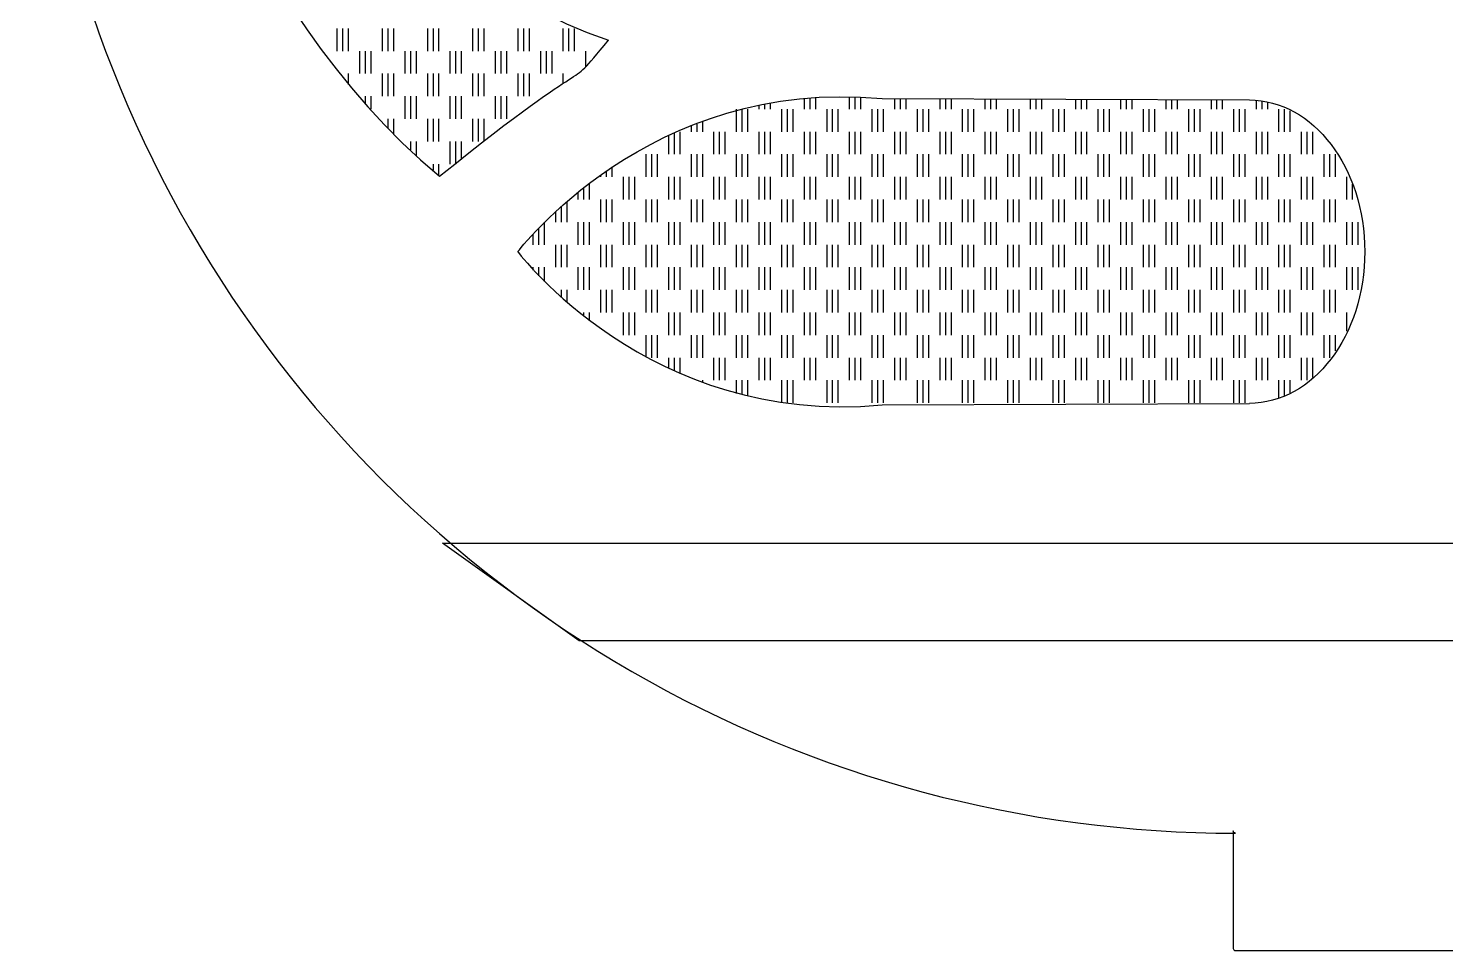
# Model space of a CAD drawing. Extents: x 5 to 365, y 4 to 204.
# Drawn here: x 5 to 67.7, y 87 to 127.8 of the extents above; entities that cross this region are included whole.
import ezdxf

# ---------------------------------------------------------------- set-up
doc = ezdxf.new("R2010")
doc.units = 0
doc.layers.add('Your_Design', color=7, linetype='CONTINUOUS')

msp = doc.modelspace()

# ---------------------------------------------------------------- linework, layer by layer
at = {"layer": 'Your_Design', "color": 6}
for points in [[(18.654123, 127.816793), (18.654123, 126.814982)], [(18.904123, 127.816793), (18.904123, 126.814982)], [(19.154122, 127.815795), (19.154122, 126.814982)], [(20.654123, 127.816793), (20.654123, 126.814982)], [(20.904122, 127.816793), (20.904122, 126.814982)], [(21.154122, 127.815795), (21.154122, 126.814982)], [(22.654126, 127.816793), (22.654126, 126.814982)], [(22.904125, 127.816793), (22.904125, 126.814982)], [(23.154125, 127.815795), (23.154125, 126.814982)], [(24.654125, 127.816793), (24.654125, 126.814982)], [(24.904125, 127.816793), (24.904125, 126.814982)], [(25.154124, 127.815795), (25.154124, 126.814982)], [(26.654125, 127.8168), (26.654125, 126.814986)], [(26.904124, 127.8168), (26.904124, 126.814986)], [(27.154124, 127.815799), (27.154124, 126.814986)], [(28.654125, 127.8168), (28.654125, 126.814986)], [(28.904124, 127.8168), (28.904124, 126.814986)], [(29.154124, 127.815799), (29.154124, 126.814986)], [(29.654126, 126.814986), (29.654126, 126.095622)], [(19.154122, 125.814984), (19.154122, 125.336166)], [(28.654125, 125.814988), (28.654125, 125.362889)], [(19.904121, 124.814986), (19.904121, 124.47561)], [(20.15412, 124.814986), (20.15412, 124.235065)], [(21.654124, 124.814986), (21.654124, 123.820798)], [(21.904124, 124.814986), (21.904124, 123.820798)], [(22.154123, 124.814986), (22.154123, 123.820798)], [(23.654124, 124.814986), (23.654124, 123.820798)], [(23.904123, 124.814986), (23.904123, 123.820798)], [(24.154123, 124.814986), (24.154123, 123.820798)], [(25.654123, 124.81499), (25.654123, 123.820798)], [(25.904123, 124.81499), (25.904123, 123.820798)], [(26.154122, 124.81499), (26.154122, 123.820798)], [(39.832435, 124.243359), (39.832435, 124.761438)], [(41.332436, 124.243359), (41.332436, 124.770889)], [(41.582439, 124.243359), (41.582439, 124.78034)], [(41.832438, 124.243359), (41.832438, 124.770889)], [(36.332435, 123.241544), (36.332435, 124.243359)], [(36.582435, 123.241544), (36.582435, 124.243359)], [(36.832434, 123.242546), (36.832434, 124.243359)], [(37.332433, 124.243359), (37.332433, 124.402363)], [(37.582433, 124.243359), (37.582433, 124.449611)], [(37.832432, 124.243359), (37.832432, 124.496855)], [(38.332435, 123.241544), (38.332435, 124.243359)], [(38.582434, 123.241544), (38.582434, 124.243359)], [(38.832434, 123.242546), (38.832434, 124.243359)], [(39.332436, 124.243359), (39.332436, 124.723645)], [(39.582436, 124.243359), (39.582436, 124.723645)], [(40.332438, 123.241544), (40.332438, 124.243359)], [(40.582437, 123.241544), (40.582437, 124.243359)], [(40.832437, 123.242546), (40.832437, 124.243359)], [(42.332437, 123.241544), (42.332437, 124.243359)], [(42.582437, 123.241544), (42.582437, 124.243359)], [(42.832436, 123.242546), (42.832436, 124.243359)], [(43.332435, 124.243359), (43.332435, 124.695292)], [(43.582435, 124.243359), (43.582435, 124.70474)], [(43.832434, 124.243359), (43.832434, 124.695292)], [(44.33244, 123.241544), (44.33244, 124.243359)], [(44.58244, 123.241544), (44.58244, 124.243359)], [(44.832439, 123.242546), (44.832439, 124.243359)], [(45.332438, 124.243359), (45.332438, 124.70474)], [(45.582438, 124.243359), (45.582438, 124.70474)], [(45.832437, 124.243359), (45.832437, 124.695292)], [(46.332436, 123.241544), (46.332436, 124.243359)], [(46.582436, 123.241544), (46.582436, 124.243359)], [(46.832439, 123.242546), (46.832439, 124.243359)], [(47.332441, 124.243359), (47.332441, 124.67639)], [(47.582441, 124.243359), (47.582441, 124.695292)], [(47.83244, 124.243359), (47.83244, 124.695292)], [(48.332439, 123.241544), (48.332439, 124.243359)], [(48.582446, 123.241544), (48.582446, 124.243359)], [(48.832445, 123.242546), (48.832445, 124.243359)], [(49.332444, 124.243359), (49.332444, 124.67639)], [(49.582444, 124.243359), (49.582444, 124.67639)], [(49.832443, 124.243359), (49.832443, 124.685841)], [(50.332442, 123.241544), (50.332442, 124.243359)], [(50.582442, 123.241544), (50.582442, 124.243359)], [(50.832441, 123.242546), (50.832441, 124.243359)], [(51.33244, 124.243359), (51.33244, 124.668728)], [(51.58244, 124.243359), (51.58244, 124.668728)], [(51.832439, 124.243359), (51.832439, 124.668728)], [(52.332438, 123.241544), (52.332438, 124.243359)], [(52.582438, 123.241544), (52.582438, 124.243359)], [(52.832437, 123.242546), (52.832437, 124.243359)], [(53.332436, 124.243359), (53.332436, 124.642005)], [(53.582436, 124.243359), (53.582436, 124.655368)], [(53.832439, 124.243359), (53.832439, 124.642005)], [(54.332438, 123.241544), (54.332438, 124.243359)], [(54.582437, 123.241544), (54.582437, 124.243359)], [(54.832437, 123.242546), (54.832437, 124.243359)], [(55.332443, 124.243359), (55.332443, 124.642005)], [(55.582443, 124.243359), (55.582443, 124.668728)], [(55.832442, 124.243359), (55.832442, 124.668728)], [(56.332441, 123.241544), (56.332441, 124.243359)], [(56.582441, 123.241544), (56.582441, 124.243359)], [(56.83244, 123.242546), (56.83244, 124.243359)], [(57.332439, 124.243359), (57.332439, 124.655368)], [(57.582439, 124.243359), (57.582439, 124.642005)], [(57.832438, 124.243359), (57.832438, 124.642005)], [(58.332437, 123.241544), (58.332437, 124.243359)], [(58.582437, 123.241544), (58.582437, 124.243359)], [(58.832436, 123.242546), (58.832436, 124.243359)], [(59.325016, 124.243363), (59.325016, 124.642005)], [(59.575016, 124.243363), (59.575016, 124.615279)], [(59.825015, 124.243363), (59.825015, 124.548459)], [(60.325014, 123.241544), (60.325014, 124.243363)], [(60.575014, 123.241544), (60.575014, 124.243363)], [(60.825013, 123.24255), (60.825013, 124.163183)], [(20.904122, 123.816798), (20.904122, 123.416339)], [(21.154122, 123.815796), (21.154122, 123.135707)], [(22.654126, 123.816798), (22.654126, 122.814983)], [(22.904125, 123.816798), (22.904125, 122.814983)], [(23.154125, 123.815796), (23.154125, 122.814983)], [(24.654125, 123.816798), (24.654125, 122.814983)], [(24.904125, 123.816798), (24.904125, 122.814983)], [(25.154124, 123.815796), (25.154124, 122.814983)], [(34.582439, 123.241544), (34.582439, 123.581901)], [(34.832438, 123.242546), (34.832438, 123.695294)], [(33.332438, 122.243356), (33.332438, 123.083863)], [(33.582437, 122.243356), (33.582437, 123.210817)], [(33.832437, 122.243356), (33.832437, 123.237544)], [(34.332439, 123.241544), (34.332439, 123.487406)], [(35.332434, 122.243356), (35.332434, 123.237544)], [(35.582433, 122.243356), (35.582433, 123.237544)], [(35.832433, 122.243356), (35.832433, 123.237544)], [(37.332433, 122.243356), (37.332433, 123.237544)], [(37.582433, 122.243356), (37.582433, 123.237544)], [(37.832432, 122.243356), (37.832432, 123.237544)], [(39.332436, 122.243356), (39.332436, 123.237544)], [(39.582436, 122.243356), (39.582436, 123.237544)], [(39.832435, 122.243356), (39.832435, 123.237544)], [(41.332436, 122.243356), (41.332436, 123.237544)], [(41.582439, 122.243356), (41.582439, 123.237544)], [(41.832438, 122.243356), (41.832438, 123.237544)], [(43.332435, 122.243356), (43.332435, 123.237544)], [(43.582435, 122.243356), (43.582435, 123.237544)], [(43.832434, 122.243356), (43.832434, 123.237544)], [(45.332438, 122.243356), (45.332438, 123.237544)], [(45.582438, 122.243356), (45.582438, 123.237544)], [(45.832437, 122.243356), (45.832437, 123.237544)], [(47.332441, 122.243356), (47.332441, 123.237544)], [(47.582441, 122.243356), (47.582441, 123.237544)], [(47.83244, 122.243356), (47.83244, 123.237544)], [(49.332444, 122.243356), (49.332444, 123.237544)], [(49.582444, 122.243356), (49.582444, 123.237544)], [(49.832443, 122.243356), (49.832443, 123.237544)], [(51.33244, 122.243356), (51.33244, 123.237544)], [(51.58244, 122.243356), (51.58244, 123.237544)], [(51.832439, 122.243356), (51.832439, 123.237544)], [(53.332436, 122.243356), (53.332436, 123.237544)], [(53.582436, 122.243356), (53.582436, 123.237544)], [(53.832439, 122.243356), (53.832439, 123.237544)], [(55.332443, 122.243356), (55.332443, 123.237544)], [(55.582443, 122.243356), (55.582443, 123.237544)], [(55.832442, 122.243356), (55.832442, 123.237544)], [(57.332439, 122.243356), (57.332439, 123.237544)], [(57.582439, 122.243356), (57.582439, 123.237544)], [(57.832438, 122.243356), (57.832438, 123.237544)], [(59.325016, 122.243363), (59.325016, 123.237544)], [(59.575016, 122.243363), (59.575016, 123.237544)], [(59.825015, 122.243363), (59.825015, 123.237544)], [(61.325012, 122.243363), (61.325012, 123.237544)], [(61.575012, 122.243363), (61.575012, 123.237544)], [(61.825011, 122.243363), (61.825011, 123.237544)], [(21.904124, 122.814983), (21.904124, 122.443064)], [(22.154123, 122.814983), (22.154123, 122.162432)], [(24.154123, 122.814983), (24.154123, 122.055523)], [(22.904125, 121.814982), (22.904125, 121.549975)], [(23.154125, 121.814982), (23.154125, 121.296074)], [(30.832436, 121.243358), (30.832436, 121.688768)], [(30.332437, 121.243358), (30.332437, 121.334639)], [(30.582436, 121.243358), (30.582436, 121.495005)], [(29.332435, 120.24336), (29.332435, 120.568501)], [(29.582435, 120.24336), (29.582435, 120.775631)], [(29.832434, 120.24336), (29.832434, 120.96272)], [(63.575008, 120.24336), (63.575008, 120.92208)], [(28.582437, 119.241542), (28.582437, 119.949359)], [(28.832436, 119.242547), (28.832436, 120.149814)], [(30.332437, 119.241542), (30.332437, 120.24336)], [(30.582436, 119.241542), (30.582436, 120.24336)], [(30.832436, 119.242547), (30.832436, 120.24336)], [(32.33244, 119.241542), (32.33244, 120.24336)], [(32.582439, 119.241542), (32.582439, 120.24336)], [(32.832439, 119.242547), (32.832439, 120.24336)], [(34.332439, 119.241542), (34.332439, 120.24336)], [(34.582439, 119.241542), (34.582439, 120.24336)], [(34.832438, 119.242547), (34.832438, 120.24336)], [(36.332435, 119.241542), (36.332435, 120.24336)], [(36.582435, 119.241542), (36.582435, 120.24336)], [(36.832434, 119.242547), (36.832434, 120.24336)], [(38.332435, 119.241542), (38.332435, 120.24336)], [(38.582434, 119.241542), (38.582434, 120.24336)], [(38.832434, 119.242547), (38.832434, 120.24336)], [(40.332438, 119.241542), (40.332438, 120.24336)], [(40.582437, 119.241542), (40.582437, 120.24336)], [(40.832437, 119.242547), (40.832437, 120.24336)], [(42.332437, 119.241542), (42.332437, 120.24336)], [(42.582437, 119.241542), (42.582437, 120.24336)], [(42.832436, 119.242547), (42.832436, 120.24336)], [(44.33244, 119.241542), (44.33244, 120.24336)], [(44.58244, 119.241542), (44.58244, 120.24336)], [(44.832439, 119.242547), (44.832439, 120.24336)], [(46.332436, 119.241542), (46.332436, 120.24336)], [(46.582436, 119.241542), (46.582436, 120.24336)], [(46.832439, 119.242547), (46.832439, 120.24336)], [(48.332439, 119.241542), (48.332439, 120.24336)], [(48.582446, 119.241542), (48.582446, 120.24336)], [(48.832445, 119.242547), (48.832445, 120.24336)], [(50.332442, 119.241542), (50.332442, 120.24336)], [(50.582442, 119.241542), (50.582442, 120.24336)], [(50.832441, 119.242547), (50.832441, 120.24336)], [(52.332438, 119.241542), (52.332438, 120.24336)], [(52.582438, 119.241542), (52.582438, 120.24336)], [(52.832437, 119.242547), (52.832437, 120.24336)], [(54.332438, 119.241542), (54.332438, 120.24336)], [(54.582437, 119.241542), (54.582437, 120.24336)], [(54.832437, 119.242547), (54.832437, 120.24336)], [(56.332441, 119.241542), (56.332441, 120.24336)], [(56.582441, 119.241542), (56.582441, 120.24336)], [(56.83244, 119.242547), (56.83244, 120.24336)], [(58.332437, 119.241542), (58.332437, 120.24336)], [(58.582437, 119.241542), (58.582437, 120.24336)], [(58.832436, 119.242547), (58.832436, 120.24336)], [(60.325014, 119.241542), (60.325014, 120.24336)], [(60.575014, 119.241542), (60.575014, 120.24336)], [(60.825013, 119.242547), (60.825013, 120.24336)], [(62.32501, 119.241542), (62.32501, 120.24336)], [(62.57501, 119.241542), (62.57501, 120.24336)], [(62.825009, 119.242547), (62.825009, 120.24336)], [(27.832435, 118.243354), (27.832435, 119.237541)], [(28.332437, 119.241542), (28.332437, 119.702139)], [(29.332435, 118.243354), (29.332435, 119.237541)], [(29.582435, 118.243354), (29.582435, 119.237541)], [(29.832434, 118.243354), (29.832434, 119.237541)], [(31.332438, 118.243354), (31.332438, 119.237541)], [(31.582438, 118.243354), (31.582438, 119.237541)], [(31.832437, 118.243354), (31.832437, 119.237541)], [(33.332438, 118.243354), (33.332438, 119.237541)], [(33.582437, 118.243354), (33.582437, 119.237541)], [(33.832437, 118.243354), (33.832437, 119.237541)], [(35.332434, 118.243354), (35.332434, 119.237541)], [(35.582433, 118.243354), (35.582433, 119.237541)], [(35.832433, 118.243354), (35.832433, 119.237541)], [(37.332433, 118.243354), (37.332433, 119.237541)], [(37.582433, 118.243354), (37.582433, 119.237541)], [(37.832432, 118.243354), (37.832432, 119.237541)], [(39.332436, 118.243354), (39.332436, 119.237541)], [(39.582436, 118.243354), (39.582436, 119.237541)], [(39.832435, 118.243354), (39.832435, 119.237541)], [(41.332436, 118.243354), (41.332436, 119.237541)], [(41.582439, 118.243354), (41.582439, 119.237541)], [(41.832438, 118.243354), (41.832438, 119.237541)], [(43.332435, 118.243354), (43.332435, 119.237541)], [(43.582435, 118.243354), (43.582435, 119.237541)], [(43.832434, 118.243354), (43.832434, 119.237541)], [(45.332438, 118.243354), (45.332438, 119.237541)], [(45.582438, 118.243354), (45.582438, 119.237541)], [(45.832437, 118.243354), (45.832437, 119.237541)], [(47.332441, 118.243354), (47.332441, 119.237541)], [(47.582441, 118.243354), (47.582441, 119.237541)], [(47.83244, 118.243354), (47.83244, 119.237541)], [(49.332444, 118.243354), (49.332444, 119.237541)], [(49.582444, 118.243354), (49.582444, 119.237541)], [(49.832443, 118.243354), (49.832443, 119.237541)], [(51.33244, 118.243354), (51.33244, 119.237541)], [(51.58244, 118.243354), (51.58244, 119.237541)], [(51.832439, 118.243354), (51.832439, 119.237541)], [(53.332436, 118.243354), (53.332436, 119.237541)], [(53.582436, 118.243354), (53.582436, 119.237541)], [(53.832439, 118.243354), (53.832439, 119.237541)], [(55.332443, 118.243354), (55.332443, 119.237541)], [(55.582443, 118.243354), (55.582443, 119.237541)], [(55.832442, 118.243354), (55.832442, 119.237541)], [(57.332439, 118.243354), (57.332439, 119.237541)], [(57.582439, 118.243354), (57.582439, 119.237541)], [(57.832438, 118.243354), (57.832438, 119.237541)], [(59.325016, 118.243354), (59.325016, 119.237541)], [(59.575016, 118.243354), (59.575016, 119.237541)], [(59.825015, 118.243354), (59.825015, 119.237541)], [(61.325012, 118.243354), (61.325012, 119.237541)], [(61.575012, 118.243354), (61.575012, 119.237541)], [(61.825011, 118.243354), (61.825011, 119.237541)], [(63.325008, 118.243354), (63.325008, 119.237541)], [(63.575008, 118.243354), (63.575008, 119.237541)], [(63.825007, 118.243354), (63.825007, 119.237541)], [(27.332436, 118.243354), (27.332436, 118.69632)], [(27.582435, 118.243354), (27.582435, 118.970273)], [(27.332436, 117.118663), (27.332436, 117.243356)], [(27.582435, 116.864758), (27.582435, 117.243356)], [(27.832435, 116.617531), (27.832435, 117.243356)], [(28.582437, 115.909718), (28.582437, 116.243358)], [(28.832436, 115.69022), (28.832436, 116.243358)], [(30.332437, 115.241539), (30.332437, 116.243358)], [(30.582436, 115.241539), (30.582436, 116.243358)], [(30.832436, 115.242545), (30.832436, 116.243358)], [(32.33244, 115.241543), (32.33244, 116.243358)], [(32.582439, 115.241543), (32.582439, 116.243358)], [(32.832439, 115.242545), (32.832439, 116.243358)], [(34.332439, 115.241539), (34.332439, 116.243358)], [(34.582439, 115.241539), (34.582439, 116.243358)], [(34.832438, 115.242545), (34.832438, 116.243358)], [(36.332435, 115.241543), (36.332435, 116.243358)], [(36.582435, 115.241543), (36.582435, 116.243358)], [(36.832434, 115.242545), (36.832434, 116.243358)], [(38.332435, 115.241539), (38.332435, 116.243358)], [(38.582434, 115.241539), (38.582434, 116.243358)], [(38.832434, 115.242545), (38.832434, 116.243358)], [(40.332438, 115.241543), (40.332438, 116.243358)], [(40.582437, 115.241543), (40.582437, 116.243358)], [(40.832437, 115.242545), (40.832437, 116.243358)], [(42.332437, 115.241539), (42.332437, 116.243358)], [(42.582437, 115.241539), (42.582437, 116.243358)], [(42.832436, 115.242545), (42.832436, 116.243358)], [(44.33244, 115.241543), (44.33244, 116.243358)], [(44.58244, 115.241543), (44.58244, 116.243358)], [(44.832439, 115.242545), (44.832439, 116.243358)], [(46.332436, 115.241539), (46.332436, 116.243358)], [(46.582436, 115.241539), (46.582436, 116.243358)], [(46.832439, 115.242545), (46.832439, 116.243358)], [(48.332439, 115.241543), (48.332439, 116.243358)], [(48.582446, 115.241543), (48.582446, 116.243358)], [(48.832445, 115.242545), (48.832445, 116.243358)], [(50.332442, 115.241539), (50.332442, 116.243358)], [(50.582442, 115.241539), (50.582442, 116.243358)], [(50.832441, 115.242545), (50.832441, 116.243358)], [(52.332438, 115.241543), (52.332438, 116.243358)], [(52.582438, 115.241543), (52.582438, 116.243358)], [(52.832437, 115.242545), (52.832437, 116.243358)], [(54.332438, 115.241539), (54.332438, 116.243358)], [(54.582437, 115.241539), (54.582437, 116.243358)], [(54.832437, 115.242545), (54.832437, 116.243358)], [(56.332441, 115.241543), (56.332441, 116.243358)], [(56.582441, 115.241543), (56.582441, 116.243358)], [(56.83244, 115.242545), (56.83244, 116.243358)], [(58.332437, 115.241539), (58.332437, 116.243358)], [(58.582437, 115.241539), (58.582437, 116.243358)], [(58.832436, 115.242545), (58.832436, 116.243358)], [(60.325014, 115.241539), (60.325014, 116.243358)], [(60.575014, 115.241539), (60.575014, 116.243358)], [(60.825013, 115.242545), (60.825013, 116.243358)], [(62.32501, 115.24155), (62.32501, 116.243358)], [(62.57501, 115.24155), (62.57501, 116.243358)], [(62.825009, 115.242545), (62.825009, 116.243358)], [(29.582435, 115.079963), (29.582435, 115.237542)], [(29.832434, 114.876467), (29.832434, 115.237542)], [(31.332438, 114.243354), (31.332438, 115.237542)], [(31.582438, 114.243354), (31.582438, 115.237542)], [(31.832437, 114.243354), (31.832437, 115.237542)], [(33.332438, 114.243354), (33.332438, 115.237542)], [(33.582437, 114.243354), (33.582437, 115.237542)], [(33.832437, 114.243354), (33.832437, 115.237542)], [(35.332434, 114.243362), (35.332434, 115.237542)], [(35.582433, 114.243362), (35.582433, 115.237542)], [(35.832433, 114.243362), (35.832433, 115.237542)], [(37.332433, 114.243354), (37.332433, 115.237542)], [(37.582433, 114.243354), (37.582433, 115.237542)], [(37.832432, 114.243354), (37.832432, 115.237542)], [(39.332436, 114.243354), (39.332436, 115.237542)], [(39.582436, 114.243354), (39.582436, 115.237542)], [(39.832435, 114.243354), (39.832435, 115.237542)], [(41.332436, 114.243354), (41.332436, 115.237542)], [(41.582439, 114.243354), (41.582439, 115.237542)], [(41.832438, 114.243354), (41.832438, 115.237542)], [(43.332435, 114.243362), (43.332435, 115.237542)], [(43.582435, 114.243362), (43.582435, 115.237542)], [(43.832434, 114.243362), (43.832434, 115.237542)], [(45.332438, 114.243354), (45.332438, 115.237542)], [(45.582438, 114.243354), (45.582438, 115.237542)], [(45.832437, 114.243354), (45.832437, 115.237542)], [(47.332441, 114.243354), (47.332441, 115.237542)], [(47.582441, 114.243354), (47.582441, 115.237542)], [(47.83244, 114.243354), (47.83244, 115.237542)], [(49.332444, 114.243354), (49.332444, 115.237542)], [(49.582444, 114.243354), (49.582444, 115.237542)], [(49.832443, 114.243354), (49.832443, 115.237542)], [(51.33244, 114.243362), (51.33244, 115.237542)], [(51.58244, 114.243362), (51.58244, 115.237542)], [(51.832439, 114.243362), (51.832439, 115.237542)], [(53.332436, 114.243354), (53.332436, 115.237542)], [(53.582436, 114.243354), (53.582436, 115.237542)], [(53.832439, 114.243354), (53.832439, 115.237542)], [(55.332443, 114.243354), (55.332443, 115.237542)], [(55.582443, 114.243354), (55.582443, 115.237542)], [(55.832442, 114.243354), (55.832442, 115.237542)], [(57.332439, 114.243354), (57.332439, 115.237542)], [(57.582439, 114.243354), (57.582439, 115.237542)], [(57.832438, 114.243354), (57.832438, 115.237542)], [(59.325016, 114.243362), (59.325016, 115.237549)], [(59.575016, 114.243362), (59.575016, 115.237549)], [(59.825015, 114.243362), (59.825015, 115.237549)], [(61.325012, 114.243362), (61.325012, 115.237549)], [(61.575012, 114.243362), (61.575012, 115.237549)], [(61.825011, 114.243362), (61.825011, 115.237549)], [(63.325008, 114.422897), (63.325008, 115.237549)], [(32.33244, 113.290608), (32.33244, 114.243354)], [(62.825009, 113.54574), (62.825009, 114.243351)], [(33.332438, 112.772522), (33.332438, 113.243356)], [(33.582437, 112.668583), (33.582437, 113.243353)], [(33.832437, 112.545735), (33.832437, 113.243353)], [(61.825011, 112.366196), (61.825011, 113.243353)], [(34.832438, 112.140234), (34.832438, 112.243355)], [(36.332435, 111.666768), (36.332435, 112.243355)], [(36.582435, 111.610069), (36.582435, 112.243355)], [(36.832434, 111.554373), (36.832434, 112.243355)], [(38.332435, 111.24154), (38.332435, 112.243355)], [(38.582434, 111.24154), (38.582434, 112.243355)], [(38.832434, 111.242542), (38.832434, 112.243355)], [(40.332438, 111.24154), (40.332438, 112.243355)], [(40.582437, 111.24154), (40.582437, 112.243355)], [(40.832437, 111.242542), (40.832437, 112.243355)], [(42.332437, 111.24154), (42.332437, 112.243355)], [(42.582437, 111.24154), (42.582437, 112.243355)], [(42.832436, 111.242542), (42.832436, 112.243355)], [(44.33244, 111.241547), (44.33244, 112.243355)], [(44.58244, 111.241547), (44.58244, 112.243355)], [(44.832439, 111.242542), (44.832439, 112.243355)], [(46.332436, 111.24154), (46.332436, 112.243355)], [(46.582436, 111.24154), (46.582436, 112.243355)], [(46.832439, 111.242542), (46.832439, 112.243355)], [(48.332439, 111.24154), (48.332439, 112.243355)], [(48.582446, 111.24154), (48.582446, 112.243355)], [(48.832445, 111.242542), (48.832445, 112.243355)], [(50.332442, 111.24154), (50.332442, 112.243355)], [(50.582442, 111.24154), (50.582442, 112.243355)], [(50.832441, 111.242542), (50.832441, 112.243355)], [(52.332438, 111.241547), (52.332438, 112.243355)], [(52.582438, 111.241547), (52.582438, 112.243355)], [(52.832437, 111.242542), (52.832437, 112.243355)], [(54.332438, 111.24154), (54.332438, 112.243355)], [(54.582437, 111.24154), (54.582437, 112.243355)], [(54.832437, 111.242542), (54.832437, 112.243355)], [(56.332441, 111.24154), (56.332441, 112.243355)], [(56.582441, 111.24154), (56.582441, 112.243355)], [(56.83244, 111.242542), (56.83244, 112.243355)], [(58.332437, 111.24154), (58.332437, 112.243355)], [(58.582437, 111.24154), (58.582437, 112.243355)], [(58.832436, 111.242542), (58.832436, 112.243355)], [(60.325014, 111.46833), (60.325014, 112.243355)], [(60.575014, 111.572276), (60.575014, 112.243355)], [(60.825013, 111.696112), (60.825013, 112.243355)]]:
    msp.add_lwpolyline(points, dxfattribs=at)
at = {"layer": 'Your_Design', "color": 1}
for points in [[(42.769648, 124.706659), (59.015197, 124.64777)], [(42.769648, 111.158402), (59.015197, 111.222396)]]:
    msp.add_lwpolyline(points, dxfattribs=at)
msp.add_lwpolyline([(29.372578, 100.709187), (23.320234, 105.035417), (130.385996, 105.035064), (130.385996, 100.709067)], close=True, dxfattribs=at)
at = {"layer": 'Your_Design', "color": 5}
for points in [[(58.302077, 92.3058), (58.302177, 87.10658)], [(58.403677, 87.00501), (79.503976, 87.00501)]]:
    msp.add_lwpolyline(points, dxfattribs=at)
for points in [[(5.005078, 145.602669), (5.005078, 136.227669), (7.473978, 127.020639), (12.157578, 118.90345)], [(12.157578, 118.90345), (16.845078, 110.78626), (23.587277, 104.04408), (31.704477, 99.35658)], [(31.704477, 99.35658), (39.821677, 94.66908), (49.032577, 92.20423), (58.403677, 92.20423)], [(58.403677, 92.20423), (58.348677, 92.20423), (58.302177, 92.24723), (58.302177, 92.3058)], [(58.302177, 87.10658), (58.302177, 87.05188), (58.345177, 87.00501), (58.403677, 87.00501)]]:
    msp.add_open_spline(points, degree=3, dxfattribs=at)
at = {"layer": 'Your_Design', "color": 1}
for points in [[(14.196267, 143.641628), (14.196267, 143.641628), (20.532112, 130.568434), (30.66628, 127.297228)], [(10.465139, 142.251308), (10.465139, 142.251308), (14.030047, 128.859594), (23.196952, 121.270955)], [(23.196952, 121.270955), (30.66628, 127.297228), (28.459433, 124.618884), (30.66628, 127.297228)], [(26.657124, 117.932536), (26.657124, 117.932536), (32.465128, 125.691989), (42.769648, 124.706659)], [(59.015197, 124.64777), (61.834899, 124.64777), (64.12072, 121.642398), (64.12072, 117.935084)], [(26.657124, 117.932536), (26.657124, 117.932536), (32.465128, 110.173074), (42.769648, 111.158402)], [(64.12072, 117.935084), (64.12072, 114.227769), (61.834899, 111.222396), (59.015197, 111.222396)]]:
    msp.add_open_spline(points, degree=3, dxfattribs=at)
at = {"layer": 'Your_Design', "color": 6}
for points in [[(19.654121, 126.814986), (19.654121, 125.846237), (19.654121, 125.814984), (19.654121, 125.814984)], [(19.904121, 126.814986), (19.904121, 125.846237), (19.904121, 125.814984), (19.904121, 125.814984)], [(20.15412, 126.814986), (20.15412, 125.846237), (20.15412, 125.814988), (20.15412, 125.814988)], [(21.654124, 126.814986), (21.654124, 125.846237), (21.654124, 125.814984), (21.654124, 125.814984)], [(21.904124, 126.814986), (21.904124, 125.846237), (21.904124, 125.814984), (21.904124, 125.814984)], [(22.154123, 126.814986), (22.154123, 125.846237), (22.154123, 125.814988), (22.154123, 125.814988)], [(23.654124, 126.814986), (23.654124, 125.846237), (23.654124, 125.814984), (23.654124, 125.814984)], [(23.904123, 126.814986), (23.904123, 125.846237), (23.904123, 125.814984), (23.904123, 125.814984)], [(24.154123, 126.814986), (24.154123, 125.846237), (24.154123, 125.814988), (24.154123, 125.814988)], [(25.654123, 126.814986), (25.654123, 125.846237), (25.654123, 125.814988), (25.654123, 125.814988)], [(25.904123, 126.814986), (25.904123, 125.846237), (25.904123, 125.814988), (25.904123, 125.814988)], [(26.154122, 126.814986), (26.154122, 125.846237), (26.154122, 125.814988), (26.154122, 125.814988)], [(27.654123, 126.814986), (27.654123, 125.846237), (27.654123, 125.814988), (27.654123, 125.814988)], [(27.904122, 126.814986), (27.904122, 125.846237), (27.904122, 125.814988), (27.904122, 125.814988)], [(28.154122, 126.814986), (28.154122, 125.846237), (28.154122, 125.814988), (28.154122, 125.814988)], [(20.654123, 125.814984), (20.654123, 124.846232), (20.654123, 124.814986), (20.654123, 124.814986)], [(20.904122, 125.814984), (20.904122, 124.846232), (20.904122, 124.814986), (20.904122, 124.814986)], [(21.154122, 125.814984), (21.154122, 124.846232), (21.154122, 124.81499), (21.154122, 124.81499)], [(22.654126, 125.814984), (22.654126, 124.846232), (22.654126, 124.814986), (22.654126, 124.814986)], [(22.904125, 125.814984), (22.904125, 124.846232), (22.904125, 124.814986), (22.904125, 124.814986)], [(23.154125, 125.814984), (23.154125, 124.846232), (23.154125, 124.81499), (23.154125, 124.81499)], [(24.654125, 125.814984), (24.654125, 124.846232), (24.654125, 124.814986), (24.654125, 124.814986)], [(24.904125, 125.814984), (24.904125, 124.846232), (24.904125, 124.814986), (24.904125, 124.814986)], [(25.154124, 125.814984), (25.154124, 124.846232), (25.154124, 124.81499), (25.154124, 124.81499)], [(26.654125, 125.814988), (26.654125, 124.846239), (26.654125, 124.81499), (26.654125, 124.81499)], [(26.904124, 125.814988), (26.904124, 124.846239), (26.904124, 124.81499), (26.904124, 124.81499)], [(27.154124, 125.814988), (27.154124, 124.846239), (27.154124, 124.81499), (27.154124, 124.81499)], [(23.654124, 122.814983), (23.654124, 121.846234), (23.654124, 121.814982), (23.654124, 121.814982)], [(23.904123, 122.814983), (23.904123, 121.846238), (23.904123, 121.814982), (23.904123, 121.814982)], [(32.33244, 121.243358), (32.33244, 122.212104), (32.33244, 122.243356), (32.33244, 122.243356)], [(32.582439, 121.243358), (32.582439, 122.212104), (32.582439, 122.243356), (32.582439, 122.243356)], [(32.832439, 121.243358), (32.832439, 122.212104), (32.832439, 122.243356), (32.832439, 122.243356)], [(34.332439, 121.243358), (34.332439, 122.212104), (34.332439, 122.243356), (34.332439, 122.243356)], [(34.582439, 121.243358), (34.582439, 122.212104), (34.582439, 122.243356), (34.582439, 122.243356)], [(34.832438, 121.243358), (34.832438, 122.212104), (34.832438, 122.243356), (34.832438, 122.243356)], [(36.332435, 121.243358), (36.332435, 122.212104), (36.332435, 122.243356), (36.332435, 122.243356)], [(36.582435, 121.243358), (36.582435, 122.212104), (36.582435, 122.243356), (36.582435, 122.243356)], [(36.832434, 121.243358), (36.832434, 122.212104), (36.832434, 122.243356), (36.832434, 122.243356)], [(38.332435, 121.243358), (38.332435, 122.212104), (38.332435, 122.243356), (38.332435, 122.243356)], [(38.582434, 121.243358), (38.582434, 122.212104), (38.582434, 122.243356), (38.582434, 122.243356)], [(38.832434, 121.243358), (38.832434, 122.212104), (38.832434, 122.243356), (38.832434, 122.243356)], [(40.332438, 121.243358), (40.332438, 122.212104), (40.332438, 122.243356), (40.332438, 122.243356)], [(40.582437, 121.243358), (40.582437, 122.212104), (40.582437, 122.243356), (40.582437, 122.243356)], [(40.832437, 121.243358), (40.832437, 122.212104), (40.832437, 122.243356), (40.832437, 122.243356)], [(42.332437, 121.243358), (42.332437, 122.212104), (42.332437, 122.243356), (42.332437, 122.243356)], [(42.582437, 121.243358), (42.582437, 122.212104), (42.582437, 122.243356), (42.582437, 122.243356)], [(42.832436, 121.243358), (42.832436, 122.212104), (42.832436, 122.243356), (42.832436, 122.243356)], [(44.33244, 121.243358), (44.33244, 122.212104), (44.33244, 122.243356), (44.33244, 122.243356)], [(44.58244, 121.243358), (44.58244, 122.212104), (44.58244, 122.243356), (44.58244, 122.243356)], [(44.832439, 121.243358), (44.832439, 122.212104), (44.832439, 122.243356), (44.832439, 122.243356)], [(46.332436, 121.243358), (46.332436, 122.212104), (46.332436, 122.243356), (46.332436, 122.243356)], [(46.582436, 121.243358), (46.582436, 122.212104), (46.582436, 122.243356), (46.582436, 122.243356)], [(46.832439, 121.243358), (46.832439, 122.212104), (46.832439, 122.243356), (46.832439, 122.243356)], [(48.332439, 121.243358), (48.332439, 122.212104), (48.332439, 122.243356), (48.332439, 122.243356)], [(48.582446, 121.243358), (48.582446, 122.212104), (48.582446, 122.243356), (48.582446, 122.243356)], [(48.832445, 121.243358), (48.832445, 122.212104), (48.832445, 122.243356), (48.832445, 122.243356)], [(50.332442, 121.243358), (50.332442, 122.212104), (50.332442, 122.243356), (50.332442, 122.243356)], [(50.582442, 121.243358), (50.582442, 122.212104), (50.582442, 122.243356), (50.582442, 122.243356)], [(50.832441, 121.243358), (50.832441, 122.212104), (50.832441, 122.243356), (50.832441, 122.243356)], [(52.332438, 121.243358), (52.332438, 122.212104), (52.332438, 122.243356), (52.332438, 122.243356)], [(52.582438, 121.243358), (52.582438, 122.212104), (52.582438, 122.243356), (52.582438, 122.243356)], [(52.832437, 121.243358), (52.832437, 122.212104), (52.832437, 122.243356), (52.832437, 122.243356)], [(54.332438, 121.243358), (54.332438, 122.212104), (54.332438, 122.243356), (54.332438, 122.243356)], [(54.582437, 121.243358), (54.582437, 122.212104), (54.582437, 122.243356), (54.582437, 122.243356)], [(54.832437, 121.243358), (54.832437, 122.212104), (54.832437, 122.243356), (54.832437, 122.243356)], [(56.332441, 121.243358), (56.332441, 122.212104), (56.332441, 122.243356), (56.332441, 122.243356)], [(56.582441, 121.243358), (56.582441, 122.212104), (56.582441, 122.243356), (56.582441, 122.243356)], [(56.83244, 121.243358), (56.83244, 122.212104), (56.83244, 122.243356), (56.83244, 122.243356)], [(58.332437, 121.243358), (58.332437, 122.212104), (58.332437, 122.243356), (58.332437, 122.243356)], [(58.582437, 121.243358), (58.582437, 122.212104), (58.582437, 122.243356), (58.582437, 122.243356)], [(58.832436, 121.243358), (58.832436, 122.212104), (58.832436, 122.243356), (58.832436, 122.243356)], [(60.325014, 121.243358), (60.325014, 122.212111), (60.325014, 122.243363), (60.325014, 122.243363)], [(60.575014, 121.243358), (60.575014, 122.212111), (60.575014, 122.243363), (60.575014, 122.243363)], [(60.825013, 121.243358), (60.825013, 122.212111), (60.825013, 122.243356), (60.825013, 122.243356)], [(62.32501, 121.243358), (62.32501, 122.212111), (62.32501, 122.243363), (62.32501, 122.243363)], [(62.57501, 121.243358), (62.57501, 122.212111), (62.57501, 122.243363), (62.57501, 122.243363)], [(62.825009, 121.243358), (62.825009, 122.212111), (62.825009, 122.243356), (62.825009, 122.243356)], [(31.332438, 120.24336), (31.332438, 121.212106), (31.332438, 121.243358), (31.332438, 121.243358)], [(31.582438, 120.24336), (31.582438, 121.212106), (31.582438, 121.243358), (31.582438, 121.243358)], [(31.832437, 120.24336), (31.832437, 121.212106), (31.832437, 121.243358), (31.832437, 121.243358)], [(33.332438, 120.24336), (33.332438, 121.212106), (33.332438, 121.243358), (33.332438, 121.243358)], [(33.582437, 120.24336), (33.582437, 121.212106), (33.582437, 121.243358), (33.582437, 121.243358)], [(33.832437, 120.24336), (33.832437, 121.212106), (33.832437, 121.243358), (33.832437, 121.243358)], [(35.332434, 120.24336), (35.332434, 121.212106), (35.332434, 121.243358), (35.332434, 121.243358)], [(35.582433, 120.24336), (35.582433, 121.212106), (35.582433, 121.243358), (35.582433, 121.243358)], [(35.832433, 120.24336), (35.832433, 121.212106), (35.832433, 121.243358), (35.832433, 121.243358)], [(37.332433, 120.24336), (37.332433, 121.212106), (37.332433, 121.243358), (37.332433, 121.243358)], [(37.582433, 120.24336), (37.582433, 121.212106), (37.582433, 121.243358), (37.582433, 121.243358)], [(37.832432, 120.24336), (37.832432, 121.212106), (37.832432, 121.243358), (37.832432, 121.243358)], [(39.332436, 120.24336), (39.332436, 121.212106), (39.332436, 121.243358), (39.332436, 121.243358)], [(39.582436, 120.24336), (39.582436, 121.212106), (39.582436, 121.243358), (39.582436, 121.243358)], [(39.832435, 120.24336), (39.832435, 121.212106), (39.832435, 121.243358), (39.832435, 121.243358)], [(41.332436, 120.24336), (41.332436, 121.212106), (41.332436, 121.243358), (41.332436, 121.243358)], [(41.582439, 120.24336), (41.582439, 121.212106), (41.582439, 121.243358), (41.582439, 121.243358)], [(41.832438, 120.24336), (41.832438, 121.212106), (41.832438, 121.243358), (41.832438, 121.243358)], [(43.332435, 120.24336), (43.332435, 121.212106), (43.332435, 121.243358), (43.332435, 121.243358)], [(43.582435, 120.24336), (43.582435, 121.212106), (43.582435, 121.243358), (43.582435, 121.243358)], [(43.832434, 120.24336), (43.832434, 121.212106), (43.832434, 121.243358), (43.832434, 121.243358)], [(45.332438, 120.24336), (45.332438, 121.212106), (45.332438, 121.243358), (45.332438, 121.243358)], [(45.582438, 120.24336), (45.582438, 121.212106), (45.582438, 121.243358), (45.582438, 121.243358)], [(45.832437, 120.24336), (45.832437, 121.212106), (45.832437, 121.243358), (45.832437, 121.243358)], [(47.332441, 120.24336), (47.332441, 121.212106), (47.332441, 121.243358), (47.332441, 121.243358)], [(47.582441, 120.24336), (47.582441, 121.212106), (47.582441, 121.243358), (47.582441, 121.243358)], [(47.83244, 120.24336), (47.83244, 121.212106), (47.83244, 121.243358), (47.83244, 121.243358)], [(49.332444, 120.24336), (49.332444, 121.212106), (49.332444, 121.243358), (49.332444, 121.243358)], [(49.582444, 120.24336), (49.582444, 121.212106), (49.582444, 121.243358), (49.582444, 121.243358)], [(49.832443, 120.24336), (49.832443, 121.212106), (49.832443, 121.243358), (49.832443, 121.243358)], [(51.33244, 120.24336), (51.33244, 121.212106), (51.33244, 121.243358), (51.33244, 121.243358)], [(51.58244, 120.24336), (51.58244, 121.212106), (51.58244, 121.243358), (51.58244, 121.243358)], [(51.832439, 120.24336), (51.832439, 121.212106), (51.832439, 121.243358), (51.832439, 121.243358)], [(53.332436, 120.24336), (53.332436, 121.212106), (53.332436, 121.243358), (53.332436, 121.243358)], [(53.582436, 120.24336), (53.582436, 121.212106), (53.582436, 121.243358), (53.582436, 121.243358)], [(53.832439, 120.24336), (53.832439, 121.212106), (53.832439, 121.243358), (53.832439, 121.243358)], [(55.332443, 120.24336), (55.332443, 121.212106), (55.332443, 121.243358), (55.332443, 121.243358)], [(55.582443, 120.24336), (55.582443, 121.212106), (55.582443, 121.243358), (55.582443, 121.243358)], [(55.832442, 120.24336), (55.832442, 121.212106), (55.832442, 121.243358), (55.832442, 121.243358)], [(57.332439, 120.24336), (57.332439, 121.212106), (57.332439, 121.243358), (57.332439, 121.243358)], [(57.582439, 120.24336), (57.582439, 121.212106), (57.582439, 121.243358), (57.582439, 121.243358)], [(57.832438, 120.24336), (57.832438, 121.212106), (57.832438, 121.243358), (57.832438, 121.243358)], [(59.325016, 120.24336), (59.325016, 121.212113), (59.325016, 121.243358), (59.325016, 121.243358)], [(59.575016, 120.24336), (59.575016, 121.212106), (59.575016, 121.243358), (59.575016, 121.243358)], [(59.825015, 120.24336), (59.825015, 121.212113), (59.825015, 121.243358), (59.825015, 121.243358)], [(61.325012, 120.24336), (61.325012, 121.212113), (61.325012, 121.243358), (61.325012, 121.243358)], [(61.575012, 120.24336), (61.575012, 121.212106), (61.575012, 121.243358), (61.575012, 121.243358)], [(61.825011, 120.24336), (61.825011, 121.212113), (61.825011, 121.243358), (61.825011, 121.243358)], [(63.325008, 120.24336), (63.325008, 121.212113), (63.325008, 121.243358), (63.325008, 121.243358)], [(28.332437, 117.243356), (28.332437, 118.212101), (28.332437, 118.243354), (28.332437, 118.243354)], [(28.582437, 117.243356), (28.582437, 118.212101), (28.582437, 118.243354), (28.582437, 118.243354)], [(28.832436, 117.243356), (28.832436, 118.212101), (28.832436, 118.243354), (28.832436, 118.243354)], [(30.332437, 117.243356), (30.332437, 118.212101), (30.332437, 118.243354), (30.332437, 118.243354)], [(30.582436, 117.243356), (30.582436, 118.212101), (30.582436, 118.243354), (30.582436, 118.243354)], [(30.832436, 117.243356), (30.832436, 118.212101), (30.832436, 118.243354), (30.832436, 118.243354)], [(32.33244, 117.243356), (32.33244, 118.212101), (32.33244, 118.243354), (32.33244, 118.243354)], [(32.582439, 117.243356), (32.582439, 118.212101), (32.582439, 118.243354), (32.582439, 118.243354)], [(32.832439, 117.243356), (32.832439, 118.212101), (32.832439, 118.243354), (32.832439, 118.243354)], [(34.332439, 117.243356), (34.332439, 118.212101), (34.332439, 118.243354), (34.332439, 118.243354)], [(34.582439, 117.243356), (34.582439, 118.212101), (34.582439, 118.243354), (34.582439, 118.243354)], [(34.832438, 117.243356), (34.832438, 118.212101), (34.832438, 118.243354), (34.832438, 118.243354)], [(36.332435, 117.243356), (36.332435, 118.212101), (36.332435, 118.243354), (36.332435, 118.243354)], [(36.582435, 117.243356), (36.582435, 118.212101), (36.582435, 118.243354), (36.582435, 118.243354)], [(36.832434, 117.243356), (36.832434, 118.212101), (36.832434, 118.243354), (36.832434, 118.243354)], [(38.332435, 117.243356), (38.332435, 118.212101), (38.332435, 118.243354), (38.332435, 118.243354)], [(38.582434, 117.243356), (38.582434, 118.212101), (38.582434, 118.243354), (38.582434, 118.243354)], [(38.832434, 117.243356), (38.832434, 118.212101), (38.832434, 118.243354), (38.832434, 118.243354)], [(40.332438, 117.243356), (40.332438, 118.212101), (40.332438, 118.243354), (40.332438, 118.243354)], [(40.582437, 117.243356), (40.582437, 118.212101), (40.582437, 118.243354), (40.582437, 118.243354)], [(40.832437, 117.243356), (40.832437, 118.212101), (40.832437, 118.243354), (40.832437, 118.243354)], [(42.332437, 117.243356), (42.332437, 118.212101), (42.332437, 118.243354), (42.332437, 118.243354)], [(42.582437, 117.243356), (42.582437, 118.212101), (42.582437, 118.243354), (42.582437, 118.243354)], [(42.832436, 117.243356), (42.832436, 118.212101), (42.832436, 118.243354), (42.832436, 118.243354)], [(44.33244, 117.243356), (44.33244, 118.212101), (44.33244, 118.243354), (44.33244, 118.243354)], [(44.58244, 117.243356), (44.58244, 118.212101), (44.58244, 118.243354), (44.58244, 118.243354)], [(44.832439, 117.243356), (44.832439, 118.212101), (44.832439, 118.243354), (44.832439, 118.243354)], [(46.332436, 117.243356), (46.332436, 118.212101), (46.332436, 118.243354), (46.332436, 118.243354)], [(46.582436, 117.243356), (46.582436, 118.212101), (46.582436, 118.243354), (46.582436, 118.243354)], [(46.832439, 117.243356), (46.832439, 118.212101), (46.832439, 118.243354), (46.832439, 118.243354)], [(48.332439, 117.243356), (48.332439, 118.212101), (48.332439, 118.243354), (48.332439, 118.243354)], [(48.582446, 117.243356), (48.582446, 118.212101), (48.582446, 118.243354), (48.582446, 118.243354)], [(48.832445, 117.243356), (48.832445, 118.212101), (48.832445, 118.243354), (48.832445, 118.243354)], [(50.332442, 117.243356), (50.332442, 118.212101), (50.332442, 118.243354), (50.332442, 118.243354)], [(50.582442, 117.243356), (50.582442, 118.212101), (50.582442, 118.243354), (50.582442, 118.243354)], [(50.832441, 117.243356), (50.832441, 118.212101), (50.832441, 118.243354), (50.832441, 118.243354)], [(52.332438, 117.243356), (52.332438, 118.212101), (52.332438, 118.243354), (52.332438, 118.243354)], [(52.582438, 117.243356), (52.582438, 118.212101), (52.582438, 118.243354), (52.582438, 118.243354)], [(52.832437, 117.243356), (52.832437, 118.212101), (52.832437, 118.243354), (52.832437, 118.243354)], [(54.332438, 117.243356), (54.332438, 118.212101), (54.332438, 118.243354), (54.332438, 118.243354)], [(54.582437, 117.243356), (54.582437, 118.212101), (54.582437, 118.243354), (54.582437, 118.243354)], [(54.832437, 117.243356), (54.832437, 118.212101), (54.832437, 118.243354), (54.832437, 118.243354)], [(56.332441, 117.243356), (56.332441, 118.212101), (56.332441, 118.243354), (56.332441, 118.243354)], [(56.582441, 117.243356), (56.582441, 118.212101), (56.582441, 118.243354), (56.582441, 118.243354)], [(56.83244, 117.243356), (56.83244, 118.212101), (56.83244, 118.243354), (56.83244, 118.243354)], [(58.332437, 117.243356), (58.332437, 118.212101), (58.332437, 118.243354), (58.332437, 118.243354)], [(58.582437, 117.243356), (58.582437, 118.212101), (58.582437, 118.243354), (58.582437, 118.243354)], [(58.832436, 117.243356), (58.832436, 118.212101), (58.832436, 118.243354), (58.832436, 118.243354)], [(60.325014, 117.243356), (60.325014, 118.212101), (60.325014, 118.243354), (60.325014, 118.243354)], [(60.575014, 117.243356), (60.575014, 118.212101), (60.575014, 118.243354), (60.575014, 118.243354)], [(60.825013, 117.243356), (60.825013, 118.212101), (60.825013, 118.243354), (60.825013, 118.243354)], [(62.32501, 117.243356), (62.32501, 118.212101), (62.32501, 118.243354), (62.32501, 118.243354)], [(62.57501, 117.243356), (62.57501, 118.212101), (62.57501, 118.243354), (62.57501, 118.243354)], [(62.825009, 117.243356), (62.825009, 118.212101), (62.825009, 118.243354), (62.825009, 118.243354)], [(29.332435, 116.243358), (29.332435, 117.212106), (29.332435, 117.243356), (29.332435, 117.243356)], [(29.582435, 116.243358), (29.582435, 117.212103), (29.582435, 117.243356), (29.582435, 117.243356)], [(29.832434, 116.243358), (29.832434, 117.212106), (29.832434, 117.243356), (29.832434, 117.243356)], [(31.332438, 116.243358), (31.332438, 117.212106), (31.332438, 117.243356), (31.332438, 117.243356)], [(31.582438, 116.243358), (31.582438, 117.212103), (31.582438, 117.243356), (31.582438, 117.243356)], [(31.832437, 116.243358), (31.832437, 117.212106), (31.832437, 117.243356), (31.832437, 117.243356)], [(33.332438, 116.243358), (33.332438, 117.212106), (33.332438, 117.243356), (33.332438, 117.243356)], [(33.582437, 116.243358), (33.582437, 117.212103), (33.582437, 117.243356), (33.582437, 117.243356)], [(33.832437, 116.243358), (33.832437, 117.212106), (33.832437, 117.243356), (33.832437, 117.243356)], [(35.332434, 116.243358), (35.332434, 117.212106), (35.332434, 117.243356), (35.332434, 117.243356)], [(35.582433, 116.243358), (35.582433, 117.212103), (35.582433, 117.243356), (35.582433, 117.243356)], [(35.832433, 116.243358), (35.832433, 117.212106), (35.832433, 117.243356), (35.832433, 117.243356)], [(37.332433, 116.243358), (37.332433, 117.212106), (37.332433, 117.243356), (37.332433, 117.243356)], [(37.582433, 116.243358), (37.582433, 117.212103), (37.582433, 117.243356), (37.582433, 117.243356)], [(37.832432, 116.243358), (37.832432, 117.212106), (37.832432, 117.243356), (37.832432, 117.243356)], [(39.332436, 116.243358), (39.332436, 117.212106), (39.332436, 117.243356), (39.332436, 117.243356)], [(39.582436, 116.243358), (39.582436, 117.212103), (39.582436, 117.243356), (39.582436, 117.243356)], [(39.832435, 116.243358), (39.832435, 117.212106), (39.832435, 117.243356), (39.832435, 117.243356)], [(41.332436, 116.243358), (41.332436, 117.212106), (41.332436, 117.243356), (41.332436, 117.243356)], [(41.582439, 116.243358), (41.582439, 117.212103), (41.582439, 117.243356), (41.582439, 117.243356)], [(41.832438, 116.243358), (41.832438, 117.212106), (41.832438, 117.243356), (41.832438, 117.243356)], [(43.332435, 116.243358), (43.332435, 117.212106), (43.332435, 117.243356), (43.332435, 117.243356)], [(43.582435, 116.243358), (43.582435, 117.212103), (43.582435, 117.243356), (43.582435, 117.243356)], [(43.832434, 116.243358), (43.832434, 117.212106), (43.832434, 117.243356), (43.832434, 117.243356)], [(45.332438, 116.243358), (45.332438, 117.212106), (45.332438, 117.243356), (45.332438, 117.243356)], [(45.582438, 116.243358), (45.582438, 117.212103), (45.582438, 117.243356), (45.582438, 117.243356)], [(45.832437, 116.243358), (45.832437, 117.212106), (45.832437, 117.243356), (45.832437, 117.243356)], [(47.332441, 116.243358), (47.332441, 117.212106), (47.332441, 117.243356), (47.332441, 117.243356)], [(47.582441, 116.243358), (47.582441, 117.212103), (47.582441, 117.243356), (47.582441, 117.243356)], [(47.83244, 116.243358), (47.83244, 117.212106), (47.83244, 117.243356), (47.83244, 117.243356)], [(49.332444, 116.243358), (49.332444, 117.212106), (49.332444, 117.243356), (49.332444, 117.243356)], [(49.582444, 116.243358), (49.582444, 117.212103), (49.582444, 117.243356), (49.582444, 117.243356)], [(49.832443, 116.243358), (49.832443, 117.212106), (49.832443, 117.243356), (49.832443, 117.243356)], [(51.33244, 116.243358), (51.33244, 117.212106), (51.33244, 117.243356), (51.33244, 117.243356)], [(51.58244, 116.243358), (51.58244, 117.212103), (51.58244, 117.243356), (51.58244, 117.243356)], [(51.832439, 116.243358), (51.832439, 117.212106), (51.832439, 117.243356), (51.832439, 117.243356)], [(53.332436, 116.243358), (53.332436, 117.212106), (53.332436, 117.243356), (53.332436, 117.243356)], [(53.582436, 116.243358), (53.582436, 117.212103), (53.582436, 117.243356), (53.582436, 117.243356)], [(53.832439, 116.243358), (53.832439, 117.212106), (53.832439, 117.243356), (53.832439, 117.243356)], [(55.332443, 116.243358), (55.332443, 117.212106), (55.332443, 117.243356), (55.332443, 117.243356)], [(55.582443, 116.243358), (55.582443, 117.212103), (55.582443, 117.243356), (55.582443, 117.243356)], [(55.832442, 116.243358), (55.832442, 117.212106), (55.832442, 117.243356), (55.832442, 117.243356)], [(57.332439, 116.243358), (57.332439, 117.212106), (57.332439, 117.243356), (57.332439, 117.243356)], [(57.582439, 116.243358), (57.582439, 117.212103), (57.582439, 117.243356), (57.582439, 117.243356)], [(57.832438, 116.243358), (57.832438, 117.212106), (57.832438, 117.243356), (57.832438, 117.243356)], [(59.325016, 116.243358), (59.325016, 117.212114), (59.325016, 117.243356), (59.325016, 117.243356)], [(59.575016, 116.243358), (59.575016, 117.212103), (59.575016, 117.243356), (59.575016, 117.243356)], [(59.825015, 116.243358), (59.825015, 117.212114), (59.825015, 117.243356), (59.825015, 117.243356)], [(61.325012, 116.243358), (61.325012, 117.212114), (61.325012, 117.243356), (61.325012, 117.243356)], [(61.575012, 116.243358), (61.575012, 117.212103), (61.575012, 117.243356), (61.575012, 117.243356)], [(61.825011, 116.243358), (61.825011, 117.212114), (61.825011, 117.243356), (61.825011, 117.243356)], [(63.325008, 116.243358), (63.325008, 117.212114), (63.325008, 117.243356), (63.325008, 117.243356)], [(63.575008, 116.243358), (63.575008, 117.212103), (63.575008, 117.243356), (63.575008, 117.243356)], [(63.825007, 116.243358), (63.825007, 117.212114), (63.825007, 117.243356), (63.825007, 117.243356)], [(32.582439, 113.243356), (32.582439, 114.212102), (32.582439, 114.243354), (32.582439, 114.243354)], [(32.832439, 113.243356), (32.832439, 114.212102), (32.832439, 114.243351), (32.832439, 114.243351)], [(34.332439, 113.243353), (34.332439, 114.212102), (34.332439, 114.243354), (34.332439, 114.243354)], [(34.582439, 113.243353), (34.582439, 114.212102), (34.582439, 114.243354), (34.582439, 114.243354)], [(34.832438, 113.243353), (34.832438, 114.212102), (34.832438, 114.243351), (34.832438, 114.243351)], [(36.332435, 113.243356), (36.332435, 114.212109), (36.332435, 114.243362), (36.332435, 114.243362)], [(36.582435, 113.243356), (36.582435, 114.212109), (36.582435, 114.243362), (36.582435, 114.243362)], [(36.832434, 113.243356), (36.832434, 114.212109), (36.832434, 114.243351), (36.832434, 114.243351)], [(38.332435, 113.243353), (38.332435, 114.212102), (38.332435, 114.243354), (38.332435, 114.243354)], [(38.582434, 113.243353), (38.582434, 114.212102), (38.582434, 114.243354), (38.582434, 114.243354)], [(38.832434, 113.243353), (38.832434, 114.212102), (38.832434, 114.243351), (38.832434, 114.243351)], [(40.332438, 113.243356), (40.332438, 114.212102), (40.332438, 114.243354), (40.332438, 114.243354)], [(40.582437, 113.243356), (40.582437, 114.212102), (40.582437, 114.243354), (40.582437, 114.243354)], [(40.832437, 113.243356), (40.832437, 114.212102), (40.832437, 114.243351), (40.832437, 114.243351)], [(42.332437, 113.243353), (42.332437, 114.212102), (42.332437, 114.243354), (42.332437, 114.243354)], [(42.582437, 113.243353), (42.582437, 114.212102), (42.582437, 114.243354), (42.582437, 114.243354)], [(42.832436, 113.243353), (42.832436, 114.212102), (42.832436, 114.243351), (42.832436, 114.243351)], [(44.33244, 113.243356), (44.33244, 114.212109), (44.33244, 114.243362), (44.33244, 114.243362)], [(44.58244, 113.243356), (44.58244, 114.212109), (44.58244, 114.243362), (44.58244, 114.243362)], [(44.832439, 113.243356), (44.832439, 114.212109), (44.832439, 114.243351), (44.832439, 114.243351)], [(46.332436, 113.243353), (46.332436, 114.212102), (46.332436, 114.243354), (46.332436, 114.243354)], [(46.582436, 113.243353), (46.582436, 114.212102), (46.582436, 114.243354), (46.582436, 114.243354)], [(46.832439, 113.243353), (46.832439, 114.212102), (46.832439, 114.243351), (46.832439, 114.243351)], [(48.332439, 113.243356), (48.332439, 114.212102), (48.332439, 114.243354), (48.332439, 114.243354)], [(48.582446, 113.243356), (48.582446, 114.212102), (48.582446, 114.243354), (48.582446, 114.243354)], [(48.832445, 113.243356), (48.832445, 114.212102), (48.832445, 114.243351), (48.832445, 114.243351)], [(50.332442, 113.243353), (50.332442, 114.212102), (50.332442, 114.243354), (50.332442, 114.243354)], [(50.582442, 113.243353), (50.582442, 114.212102), (50.582442, 114.243354), (50.582442, 114.243354)], [(50.832441, 113.243353), (50.832441, 114.212102), (50.832441, 114.243351), (50.832441, 114.243351)], [(52.332438, 113.243356), (52.332438, 114.212109), (52.332438, 114.243362), (52.332438, 114.243362)], [(52.582438, 113.243356), (52.582438, 114.212109), (52.582438, 114.243362), (52.582438, 114.243362)], [(52.832437, 113.243356), (52.832437, 114.212109), (52.832437, 114.243351), (52.832437, 114.243351)], [(54.332438, 113.243353), (54.332438, 114.212102), (54.332438, 114.243354), (54.332438, 114.243354)], [(54.582437, 113.243353), (54.582437, 114.212102), (54.582437, 114.243354), (54.582437, 114.243354)], [(54.832437, 113.243353), (54.832437, 114.212102), (54.832437, 114.243351), (54.832437, 114.243351)], [(56.332441, 113.243356), (56.332441, 114.212102), (56.332441, 114.243354), (56.332441, 114.243354)], [(56.582441, 113.243356), (56.582441, 114.212102), (56.582441, 114.243354), (56.582441, 114.243354)], [(56.83244, 113.243356), (56.83244, 114.212102), (56.83244, 114.243351), (56.83244, 114.243351)], [(58.332437, 113.243353), (58.332437, 114.212102), (58.332437, 114.243354), (58.332437, 114.243354)], [(58.582437, 113.243353), (58.582437, 114.212102), (58.582437, 114.243354), (58.582437, 114.243354)], [(58.832436, 113.243353), (58.832436, 114.212102), (58.832436, 114.243351), (58.832436, 114.243351)], [(60.325014, 113.243353), (60.325014, 114.212109), (60.325014, 114.243362), (60.325014, 114.243362)], [(60.575014, 113.243353), (60.575014, 114.212109), (60.575014, 114.243362), (60.575014, 114.243362)], [(60.825013, 113.243353), (60.825013, 114.212109), (60.825013, 114.243351), (60.825013, 114.243351)], [(62.32501, 113.243364), (62.32501, 114.212109), (62.32501, 114.243362), (62.32501, 114.243362)], [(62.57501, 113.243364), (62.57501, 114.212109), (62.57501, 114.243362), (62.57501, 114.243362)], [(35.332434, 112.243355), (35.332434, 113.212104), (35.332434, 113.243356), (35.332434, 113.243356)], [(35.582433, 112.243355), (35.582433, 113.212104), (35.582433, 113.243356), (35.582433, 113.243356)], [(35.832433, 112.243355), (35.832433, 113.212104), (35.832433, 113.243353), (35.832433, 113.243353)], [(37.332433, 112.243355), (37.332433, 113.212104), (37.332433, 113.243356), (37.332433, 113.243356)], [(37.582433, 112.243355), (37.582433, 113.2121), (37.582433, 113.243353), (37.582433, 113.243353)], [(37.832432, 112.243355), (37.832432, 113.212104), (37.832432, 113.243353), (37.832432, 113.243353)], [(39.332436, 112.243355), (39.332436, 113.212104), (39.332436, 113.243356), (39.332436, 113.243356)], [(39.582436, 112.243355), (39.582436, 113.212104), (39.582436, 113.243356), (39.582436, 113.243356)], [(39.832435, 112.243355), (39.832435, 113.212104), (39.832435, 113.243353), (39.832435, 113.243353)], [(41.332436, 112.243355), (41.332436, 113.212104), (41.332436, 113.243356), (41.332436, 113.243356)], [(41.582439, 112.243355), (41.582439, 113.2121), (41.582439, 113.243353), (41.582439, 113.243353)], [(41.832438, 112.243355), (41.832438, 113.212104), (41.832438, 113.243353), (41.832438, 113.243353)], [(43.332435, 112.243355), (43.332435, 113.212104), (43.332435, 113.243356), (43.332435, 113.243356)], [(43.582435, 112.243355), (43.582435, 113.212104), (43.582435, 113.243356), (43.582435, 113.243356)], [(43.832434, 112.243355), (43.832434, 113.212104), (43.832434, 113.243353), (43.832434, 113.243353)], [(45.332438, 112.243355), (45.332438, 113.212104), (45.332438, 113.243356), (45.332438, 113.243356)], [(45.582438, 112.243355), (45.582438, 113.2121), (45.582438, 113.243353), (45.582438, 113.243353)], [(45.832437, 112.243355), (45.832437, 113.212104), (45.832437, 113.243353), (45.832437, 113.243353)], [(47.332441, 112.243355), (47.332441, 113.212104), (47.332441, 113.243356), (47.332441, 113.243356)], [(47.582441, 112.243355), (47.582441, 113.212104), (47.582441, 113.243356), (47.582441, 113.243356)], [(47.83244, 112.243355), (47.83244, 113.212104), (47.83244, 113.243353), (47.83244, 113.243353)], [(49.332444, 112.243355), (49.332444, 113.212104), (49.332444, 113.243356), (49.332444, 113.243356)], [(49.582444, 112.243355), (49.582444, 113.2121), (49.582444, 113.243353), (49.582444, 113.243353)], [(49.832443, 112.243355), (49.832443, 113.212104), (49.832443, 113.243353), (49.832443, 113.243353)], [(51.33244, 112.243355), (51.33244, 113.212104), (51.33244, 113.243356), (51.33244, 113.243356)], [(51.58244, 112.243355), (51.58244, 113.212104), (51.58244, 113.243356), (51.58244, 113.243356)], [(51.832439, 112.243355), (51.832439, 113.212104), (51.832439, 113.243353), (51.832439, 113.243353)], [(53.332436, 112.243355), (53.332436, 113.212104), (53.332436, 113.243356), (53.332436, 113.243356)], [(53.582436, 112.243355), (53.582436, 113.2121), (53.582436, 113.243353), (53.582436, 113.243353)], [(53.832439, 112.243355), (53.832439, 113.212104), (53.832439, 113.243353), (53.832439, 113.243353)], [(55.332443, 112.243355), (55.332443, 113.212104), (55.332443, 113.243356), (55.332443, 113.243356)], [(55.582443, 112.243355), (55.582443, 113.212104), (55.582443, 113.243356), (55.582443, 113.243356)], [(55.832442, 112.243355), (55.832442, 113.212104), (55.832442, 113.243353), (55.832442, 113.243353)], [(57.332439, 112.243355), (57.332439, 113.212104), (57.332439, 113.243356), (57.332439, 113.243356)], [(57.582439, 112.243355), (57.582439, 113.2121), (57.582439, 113.243353), (57.582439, 113.243353)], [(57.832438, 112.243355), (57.832438, 113.212104), (57.832438, 113.243353), (57.832438, 113.243353)], [(59.325016, 112.243355), (59.325016, 113.212111), (59.325016, 113.243364), (59.325016, 113.243364)], [(59.575016, 112.243355), (59.575016, 113.2121), (59.575016, 113.243353), (59.575016, 113.243353)], [(59.825015, 112.243355), (59.825015, 113.212111), (59.825015, 113.243353), (59.825015, 113.243353)], [(61.325012, 112.243355), (61.325012, 113.212111), (61.325012, 113.243364), (61.325012, 113.243364)], [(61.575012, 112.243355), (61.575012, 113.212111), (61.575012, 113.243364), (61.575012, 113.243364)]]:
    msp.add_open_spline(points, degree=3, dxfattribs=at)

doc.saveas('drawing.dxf')
